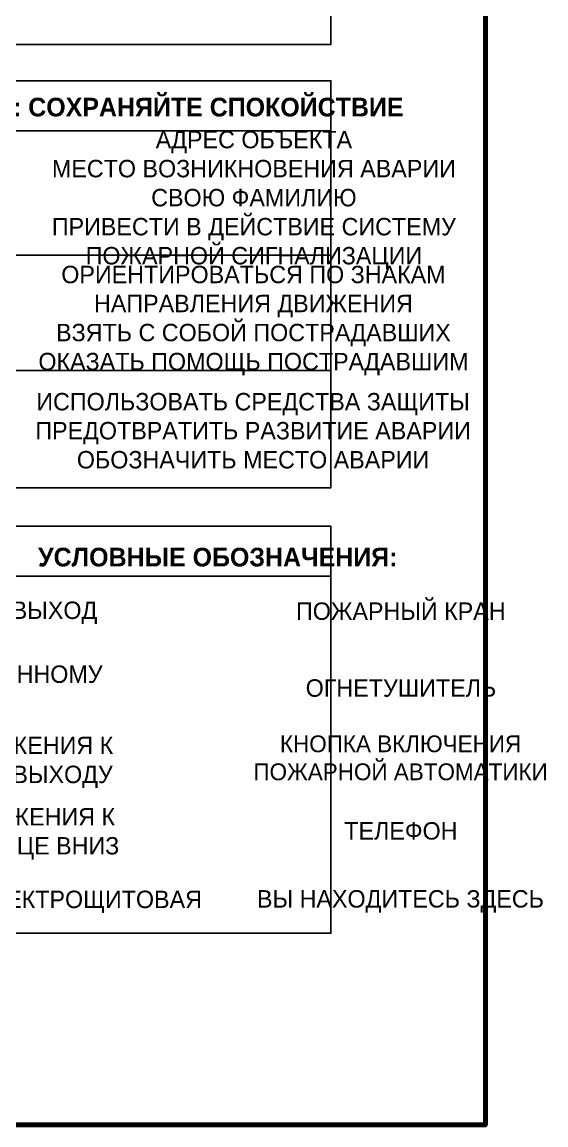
# Model space of a CAD drawing. Header units: millimetres. Extents: x 13810 to 67229, y 12374 to 21950.
# Drawn here: x 18422.3 to 18506.5, y 19483.6 to 19660.9 of the extents above; entities that cross this region are included whole.
import ezdxf

# ---------------------------------------------------------------- set-up
doc = ezdxf.new("R2010")
doc.units = ezdxf.units.MM
doc.styles.add('обычный', font='arial.ttf')

msp = doc.modelspace()

# ---------------------------------------------------------------- linework, layer by layer
at = {"color": 2, "lineweight": 100}
msp.add_lwpolyline([(17896.73, 19878.6), (18496.73, 19878.6), (18496.73, 19483.6), (17896.73, 19483.6)], close=True, dxfattribs=at)
at = {"color": 0}
msp.add_lwpolyline([(18328.13, 19722.78), (18471.89, 19722.78), (18471.89, 19657.33), (18328.13, 19657.33)], close=True, dxfattribs=at)
for points in [[(18328.13, 19643.47), (18471.89, 19643.47), (18471.89, 19651.52), (18328.13, 19651.52)], [(18328.13, 19643.47), (18471.89, 19643.47), (18471.89, 19586.07), (18328.13, 19586.07)], [(18328.13, 19571.83), (18471.89, 19571.83), (18471.89, 19579.88), (18328.13, 19579.88)], [(18328.13, 19571.83), (18471.89, 19571.83), (18471.89, 19514.43), (18328.13, 19514.43)]]:
    msp.add_lwpolyline(points, close=True)
for points in [[(18386.54, 19623.48), (18328.13, 19623.48), (18471.89, 19623.48)], [(18386.54, 19604.9), (18328.13, 19604.9), (18471.89, 19604.9)]]:
    msp.add_lwpolyline(points)

# ---------------------------------------------------------------- texts
at = {"lineweight": 0, "attachment_point": 5, "style": 'обычный'}
for s, insert, char_height, width in [('{\\fProxima Nova Rg|b1|i0|c204|p2;ДЕЙСТВИЯ ПРИ АВАРИИ: СОХРАНЯЙТЕ СПОКОЙСТВИЕ\\H1.6644x; }', (18427.07, 19646.84), 3, 175.1736), ('\\pi-8.4,l8.4,t8.4;{\\fProxima Nova Rg|b0|i0|c204|p2;АДРЕС ОБЪЕКТА\\PМЕСТО ВОЗНИКНОВЕНИЯ АВАРИИ\\PСВОЮ ФАМИЛИЮ\\PПРИВЕСТИ В ДЕЙСТВИЕ СИСТЕМУ \\PПОЖАРНОЙ СИГНАЛИЗАЦИИ}', (18459.52, 19632.31), 2.8, 126.6484), ('\\pi-8.4,l8.4,t8.4;{\\fProxima Nova Rg|b0|i0|c204|p2;ОРИЕНТИРОВАТЬСЯ ПО ЗНАКАМ \\PНАПРАВЛЕНИЯ ДВИЖЕНИЯ\\PВЗЯТЬ С СОБОЙ ПОСТРАДАВШИХ\\PОКАЗАТЬ ПОМОЩЬ ПОСТРАДАВШИМ}', (18459.45, 19612.95), 2.8, 126.6484), ('\\pi-8.4,l8.4,t8.4;{\\fProxima Nova Rg|b0|i0|c204|p2;ИСПОЛЬЗОВАТЬ СРЕДСТВА ЗАЩИТЫ \\PПРЕДОТВРАТИТЬ РАЗВИТИЕ АВАРИИ\\PОБОЗНАЧИТЬ МЕСТО АВАРИИ}', (18459.39, 19595.22), 2.8, 126.6484), ('{\\fProxima Nova Rg|b1|i0|c204|p2;УСЛОВНЫЕ ОБОЗНАЧЕНИЯ:\\H1.1997x; }', (18453.71, 19574.89), 3, 175.1736), ('\\pi-8.4,l8.4,t8.4;{\\fProxima Nova Rg|b0|i0|c204|p2;ЭВАКУАЦИОННЫЙ ВЫХОД\\H1.6404x; }', (18409.68, 19565.96), 2.8, 126.6484), ('\\pi-8.4,l8.4,t8.4;{\\fProxima Nova Rg|b0|i0|c204|p2;ПОЖАРНЫЙ КРАН\\H1.6404x; }', (18483.14, 19566.2), 2.8, 126.6484), ('\\pi-8.4,l8.4,t8.4;{\\fProxima Nova Rg|b0|i0|c204|p2;ПУТЬ К ЭВАКУАЦИОННОМУ \\PВЫХОДУ }', (18409.69, 19553.35), 2.8, 126.6484), ('\\pi-8.4,l8.4,t8.4;{\\fProxima Nova Rg|b0|i0|c204|p2;ОГНЕТУШИТЕЛЬ\\H1.1997x; }', (18483.16, 19553.84), 2.8, 126.6484), ('\\pi-8.4,l8.4,t8.4;{\\fProxima Nova Rg|b0|i0|c204|p2;НАПРАВЛЕНИЕ ДВИЖЕНИЯ К \\PЭВАКУАЦИОННОМУ ВЫХОДУ}', (18409.78, 19541.9), 2.8, 126.6484), ('\\pi-8.1,l8.1,t8.1;{\\fProxima Nova Rg|b0|i0|c204|p2;КНОПКА ВКЛЮЧЕНИЯ\\PПОЖАРНОЙ АВТОМАТИКИ}', (18483.1, 19542.62), 2.7, 126.6484), ('\\pi-8.4,l8.4,t8.4;{\\fProxima Nova Rg|b0|i0|c204|p2;НАПРАВЛЕНИЕ ДВИЖЕНИЯ К \\PВЫХОДУ ПО ЛЕСТНИЦЕ ВНИЗ}', (18410.07, 19530.42), 2.8, 126.6484), ('\\pi-8.4,l8.4,t8.4;{\\fProxima Nova Rg|b0|i0|c204|p2;ТЕЛЕФОН\\H1.1997x; }', (18483.15, 19530.87), 2.8, 126.6484), ('\\pi-8.4,l8.4,t8.4;{\\fProxima Nova Rg|b0|i0|c204|p2;ЭЛЕКТРОЩИТОВАЯ\\H1.1997x; }', (18432.86, 19519.47), 2.8, 126.6484), ('\\pi-8.4,l8.4,t8.4;{\\fProxima Nova Rg|b0|i0|c204|p2;ВЫ НАХОДИТЕСЬ ЗДЕСЬ\\H1.1997x; }', (18483.08, 19519.55), 2.8, 126.6484)]:
    msp.add_mtext(s, dxfattribs=dict(at, insert=insert, char_height=char_height, width=width))

doc.saveas('drawing.dxf')
